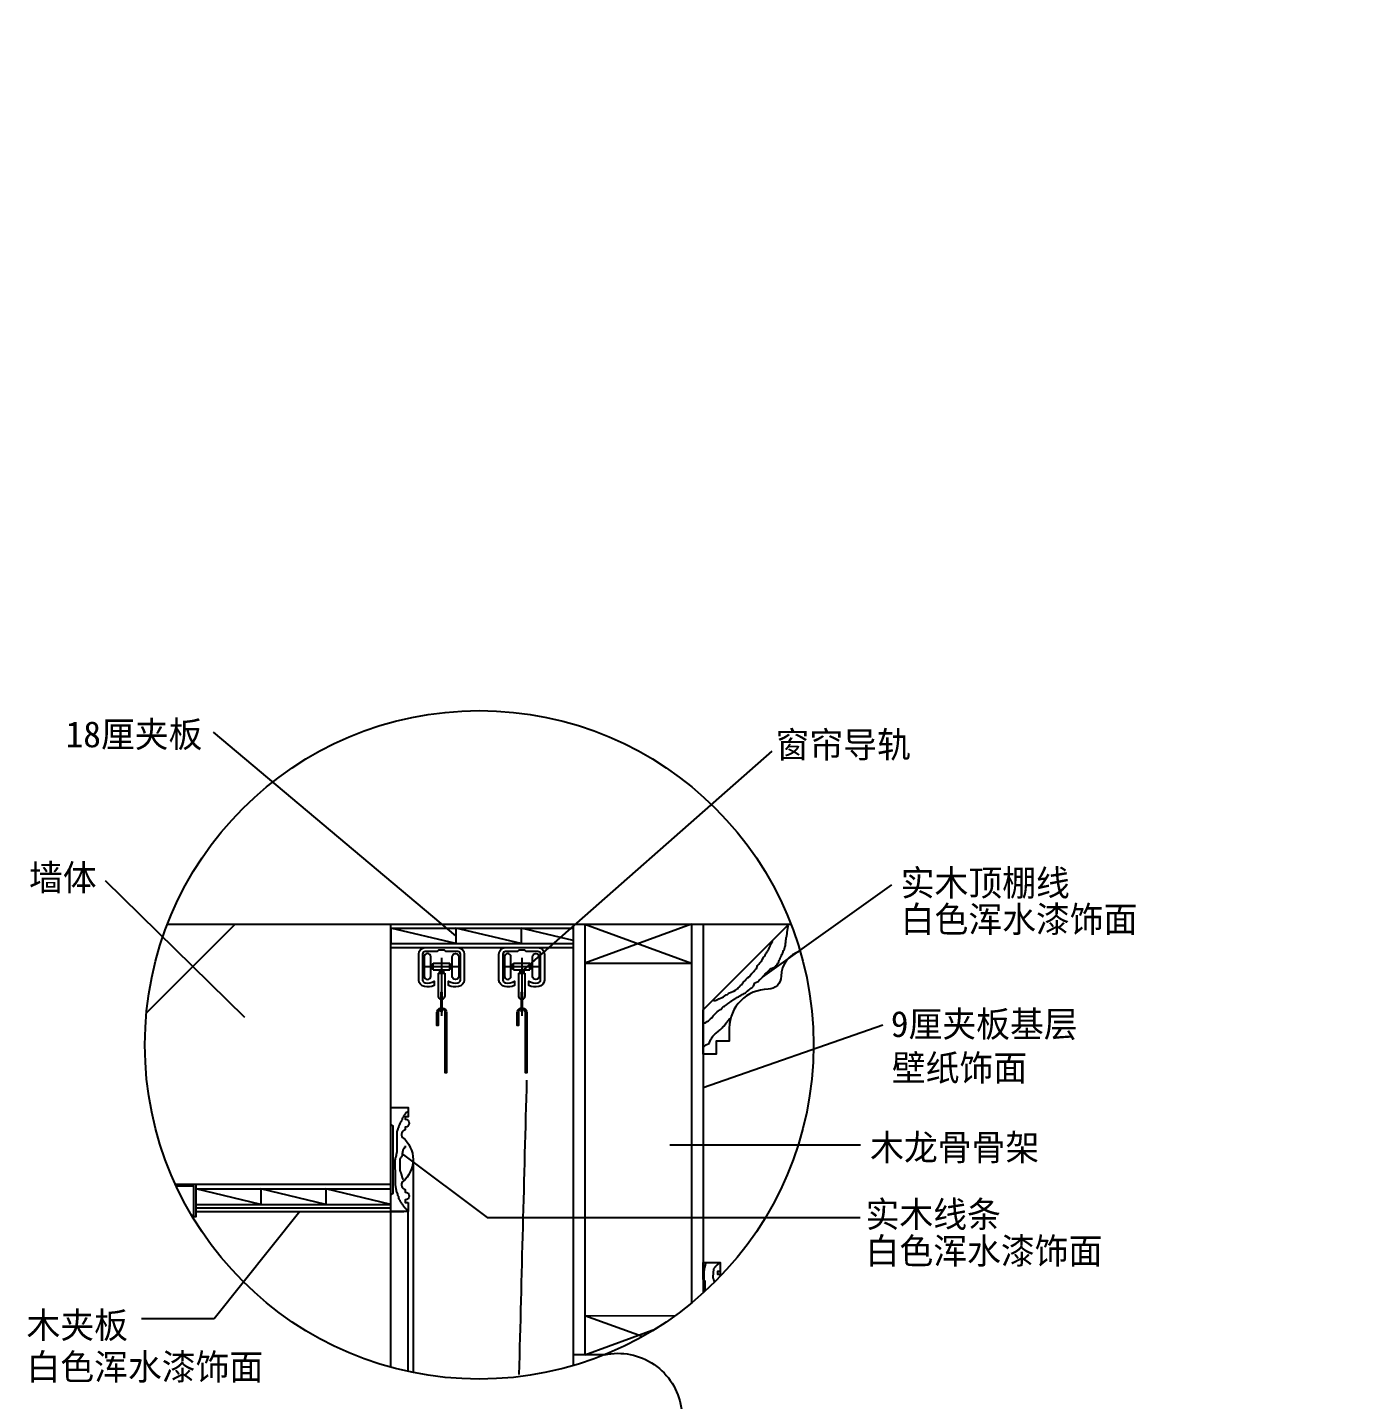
# Model space of a CAD drawing. Header units: metres. Extents: x 207 to 30221155, y -15107616 to 15108635.
# Drawn here: x 3618 to 7729, y 7285 to 11504 of the extents above; entities that cross this region are included whole.
import ezdxf

# ---------------------------------------------------------------- set-up
doc = ezdxf.new("R2010")
doc.units = ezdxf.units.M
for name, color, linetype in [('2', 2, 'Continuous'), ('3', 3, 'Continuous'), ('4', 4, 'Continuous'), ('7', 7, 'Continuous'), ('BH', 3, 'Continuous'), ('DIM', 3, 'Continuous'), ('TEXT', 3, 'Continuous')]:
    doc.layers.add(name, color=color, linetype=linetype)
doc.dimstyles.get("Standard").update_dxf_attribs({"dimtxt": 2.5, "dimasz": 2.5, "dimexe": 1.25, "dimexo": 0.625, "dimtad": 1, "dimcen": 2.5, "dimazin": 3, "dimtfac": 1, "dimtmove": 0, "dimatfit": 3})

# ---------------------------------------------------------------- blocks, each defined once
blk = doc.blocks.new('窗帘-剖')
at = {"layer": '3'}
for p, q in [((0, -7.92), (0, -52.37)), ((-14.23, -14.61), (14.23, -14.61)), ((-8.3, -13.11), (-6.3, -13.11)), ((-8.3, -16.11), (-6.3, -16.11)), ((-6.3, -17.11), (-6.3, -12.11)), ((-6.3, -12.11), (6.3, -12.11)), ((-6.3, -17.11), (6.3, -17.11)), ((-2.5, -19.61), (-2.5, -37.61)), ((-2.5, -19.61), (2.5, -19.61)), ((-1.5, -17.11), (-1.5, -19.61)), ((1.5, -17.11), (1.5, -19.61)), ((2.5, -19.61), (2.5, -37.61)), ((6.3, -17.11), (6.3, -12.11)), ((6.3, -13.11), (8.3, -13.11)), ((6.3, -16.11), (8.3, -16.11))]:
    blk.add_line(p, q, dxfattribs=at)
for points in [[(-8.3, -22.12), (-8.3, -7.11, 1), (-13.3, -7.11), (-13.3, -22.12, 1)], [(8.3, -22.12), (8.3, -7.11, -1), (13.3, -7.11), (13.3, -22.12, -1)]]:
    blk.add_lwpolyline(points, format="xyb", close=True, dxfattribs=at)
blk.add_lwpolyline([(-0.5, -49.47), (0.5, -49.47), (0.5, -34.47), (-0.5, -34.47)], close=True, dxfattribs=at)
for points in [[(-0.5, -47.48, 0.34), (-2.58, -50.16), (-2.58, -59.89), (-3.58, -59.89), (-3.58, -50.16, -0.36), (-0.5, -46.45)], [(0.5, -46.4, -0.39), (3.95, -50.16), (3.95, -96.31), (2.95, -96.31), (2.95, -50.16, 0.38), (0.5, -47.41)]]:
    blk.add_lwpolyline(points, format="xyb", dxfattribs=at)
for centre, start, end in [((-0.5, -37.61), 180, 270), ((0.5, -37.61), 270, 0)]:
    blk.add_arc(centre, 2, start, end, dxfattribs=at)
at = {"layer": '7'}
blk.add_lwpolyline([(-12.5, 0), (12.5, 0, -0.41), (17.5, -5), (17.5, -25, -0.35), (13.04, -29.95, -0.17), (5.51, -29.26), (5.51, -25.89, 0.21), (12.5, -27, 0.41), (14.5, -25), (14.5, -5, 0.41), (12.5, -3), (3.6, -3), (2.33, -2), (-2.33, -2), (-3.6, -3), (-12.5, -3, 0.41), (-14.5, -5), (-14.5, -25, 0.41), (-12.5, -27, 0.21), (-5.51, -25.89), (-5.51, -29.26, -0.17), (-13.04, -29.95, -0.35), (-17.5, -25), (-17.5, -5, -0.41)], format="xyb", close=True, dxfattribs=at)
blk = doc.blocks.new('BH1')
at = {"layer": 'BH'}
for p, q in [((3, 0), (3, 100)), ((15, 0), (15, 100))]:
    blk.add_line(p, q, dxfattribs=at)
blk.add_lwpolyline([(15, 100), (3, 50), (15, 50), (3, 0), (15, 0)], dxfattribs=at)
blk = doc.blocks.new('MX23')
at = {"layer": '4'}
blk.add_lwpolyline([(13.17, 7), (13.17, 0), (0, 0), (0, 13.24), (1.65, 14.33), (1.65, 65.67), (0, 66.76), (0, 80), (13.17, 80), (13.17, 73), (11.06, 73), (11.06, 71, -0.98), (11.06, 65), (11.06, 63, 0.58), (9.01, 57, -0.47), (9.01, 23, 0.58), (11.06, 17), (11.06, 15, -0.98), (11.06, 9), (11.06, 7)], format="xyb", close=True, dxfattribs=at)

msp = doc.modelspace()

# ---------------------------------------------------------------- hatches: boundary and pattern name
at = {"layer": 'BH'}
h = msp.add_hatch(dxfattribs=at)
h.set_pattern_fill('ANSI31', scale=500)
h.paths.add_polyline_path([(4048.59, 8746.79, 0.09), (3979.23, 8375.64, 0.11), (4072.98, 7946.79), (4135.64, 7946.79), (4735.64, 7946.79), (4735.64, 8746.79)])

# ---------------------------------------------------------------- linework, layer by layer
at = {"layer": '2'}
for p, q in [((4048.59, 8746.79), (5965.32, 8746.79)), ((4735.64, 7946.79), (4735.64, 8746.79)), ((4072.98, 7946.79), (4735.64, 7946.79))]:
    msp.add_line(p, q, dxfattribs=at)
at = {"layer": '3'}
for p, q in [((5331.64, 8746.79), (5659.66, 8626.3)), ((5659.66, 8746.3), (5331.64, 8626.79)), ((4788.32, 7371.44), (4788.32, 7862.79)), ((5508.24, 7478.46), (5331.64, 7542.79)), ((5331.64, 7422.79), (5549.64, 7502.88))]:
    msp.add_line(p, q, dxfattribs=at)
msp.add_lwpolyline([(4122.4, 7852.39), (4130.04, 7852.39), (4130.04, 7941.19), (4075.57, 7941.19)], dxfattribs=at)
at = {"layer": '4'}
for p, q in [((5295.64, 8746.79), (5295.64, 7389.29)), ((5331.64, 8746.79), (5331.64, 7422.79)), ((5659.66, 8746.3), (5659.66, 7581.79)), ((5695.64, 8746.79), (5695.64, 7612.8)), ((4735.64, 8674.79), (5295.64, 8674.79)), ((4735.64, 7862.79), (4735.64, 7946.79)), ((4135.64, 7862.79), (4775.64, 7862.79)), ((5392.06, 7422.79), (5295.64, 7422.79))]:
    msp.add_line(p, q, dxfattribs=at)
for points in [[(5993.49, 8663.67, 0.33), (5935.64, 8586.79, -0.41), (5895.64, 8546.79, 0.41), (5775.64, 8426.79), (5775.64, 8386.79), (5735.64, 8386.79), (5735.64, 8346.79), (5695.64, 8346.79), (5695.64, 8483.36), (5959.08, 8746.79), (5965.32, 8746.79)], [(5702.23, 7618.8), (5702.23, 7649.49), (5695.64, 7653.82), (5695.64, 7706.79), (5748.32, 7706.79), (5748.32, 7678.79), (5739.9, 7678.79), (5739.9, 7670.79, -0.25), (5749.74, 7665.36, -0.25)]]:
    msp.add_lwpolyline(points, format="xyb", dxfattribs=at)
at = {"layer": '7'}
for p, q in [((5331.64, 8626.79), (5659.66, 8626.3)), ((4803.95, 8022.79), (4803.95, 7368.16)), ((4135.64, 7874.79), (4735.64, 7874.79)), ((4735.64, 7384.37), (4735.64, 7862.79)), ((5331.64, 7542.79), (5609.69, 7543.22))]:
    msp.add_line(p, q, dxfattribs=at)
msp.add_lwpolyline([(4072.98, 7946.79), (4135.64, 7946.79), (4135.64, 7846.79), (4125.74, 7846.79)], dxfattribs=at)
for centre, radius, start, end in [((15113030.16, 509.5), 15108125.33, 179.97, 179.97), ((310176.23, -146.03), 305139.34, 178.42, 178.59)]:
    msp.add_arc(centre, radius, start, end, dxfattribs=at)
at = {"layer": 'BH'}
for p, q in [((5135.64, 8734.79), (5295.64, 8734.79)), ((5955.64, 8736.79), (5956.68, 8737.84)), ((5955.64, 8731.56), (5955.64, 8736.79)), ((5956.68, 8737.84), (5956.68, 8742.02)), ((5907.51, 8690.79), (5908.56, 8692.88)), ((5908.56, 8692.88), (5908.56, 8693.92)), ((5908.56, 8693.92), (5909.61, 8693.92)), ((5949.36, 8697.06), (5950.41, 8699.15)), ((5949.36, 8690.79), (5949.36, 8697.06)), ((5950.41, 8704.38), (5951.45, 8706.47)), ((5950.41, 8699.15), (5950.41, 8704.38)), ((5951.45, 8707.52), (5952.5, 8708.56)), ((5951.45, 8706.47), (5951.45, 8707.52)), ((5952.5, 8713.79), (5953.55, 8714.83)), ((5952.5, 8708.56), (5952.5, 8713.79)), ((5953.55, 8724.24), (5954.59, 8725.29)), ((5953.55, 8714.83), (5953.55, 8724.24)), ((5954.59, 8730.52), (5955.64, 8731.56)), ((5954.59, 8725.29), (5954.59, 8730.52)), ((5135.64, 8686.79), (5295.64, 8686.79)), ((5884.5, 8647.92), (5886.59, 8651.06)), ((5886.59, 8651.06), (5888.68, 8655.24)), ((5888.68, 8655.24), (5890.78, 8657.33)), ((5890.78, 8657.33), (5891.82, 8660.47)), ((5891.82, 8660.47), (5892.87, 8662.56)), ((5892.87, 8662.56), (5893.91, 8664.65)), ((5893.91, 8664.65), (5894.96, 8665.69)), ((5894.96, 8665.69), (5897.05, 8669.88)), ((5897.05, 8669.88), (5898.1, 8673.01)), ((5898.1, 8673.01), (5899.14, 8675.1)), ((5899.14, 8675.1), (5900.19, 8677.2)), ((5900.19, 8677.2), (5901.24, 8679.29)), ((5901.24, 8680.33), (5902.28, 8681.38)), ((5901.24, 8679.29), (5901.24, 8680.33)), ((5902.28, 8683.47), (5904.38, 8685.56)), ((5902.28, 8681.38), (5902.28, 8683.47)), ((5904.38, 8685.56), (5906.47, 8689.74)), ((5906.47, 8689.74), (5907.51, 8690.79)), ((5935.76, 8646.88), (5936.81, 8648.97)), ((5936.81, 8651.06), (5937.85, 8653.15)), ((5936.81, 8648.97), (5936.81, 8651.06)), ((5937.85, 8653.15), (5939.95, 8656.29)), ((5939.95, 8656.29), (5940.99, 8658.38)), ((5940.99, 8658.38), (5942.04, 8661.51)), ((5942.04, 8662.56), (5943.08, 8665.69)), ((5942.04, 8661.51), (5942.04, 8662.56)), ((5943.08, 8665.69), (5945.18, 8669.88)), ((5945.18, 8671.97), (5946.22, 8674.06)), ((5945.18, 8669.88), (5945.18, 8671.97)), ((5946.22, 8676.15), (5947.27, 8678.24)), ((5946.22, 8674.06), (5946.22, 8676.15)), ((5947.27, 8678.24), (5948.31, 8681.38)), ((5948.31, 8687.65), (5949.36, 8690.79)), ((5948.31, 8681.38), (5948.31, 8687.65)), ((5853.11, 8604.01), (5856.25, 8607.15)), ((5856.25, 8607.15), (5859.39, 8609.24)), ((5859.39, 8609.24), (5862.53, 8619.69)), ((5862.53, 8619.69), (5866.71, 8623.87)), ((5866.71, 8623.87), (5869.85, 8628.06)), ((5869.85, 8628.06), (5874.04, 8632.24)), ((5874.04, 8632.24), (5876.13, 8635.37)), ((5876.13, 8635.37), (5877.18, 8637.47)), ((5877.18, 8637.47), (5881.36, 8643.74)), ((5881.36, 8643.74), (5882.41, 8645.83)), ((5882.41, 8645.83), (5884.5, 8647.92)), ((5897.05, 8604.01), (5900.19, 8607.15)), ((5900.19, 8607.15), (5904.38, 8610.28)), ((5904.38, 8610.28), (5914.84, 8614.46)), ((5914.84, 8614.46), (5919.02, 8618.65)), ((5919.02, 8618.65), (5922.16, 8620.74)), ((5922.16, 8620.74), (5925.3, 8627.01)), ((5925.3, 8627.01), (5927.39, 8628.06)), ((5927.39, 8628.06), (5928.44, 8631.19)), ((5928.44, 8633.28), (5929.48, 8635.37)), ((5928.44, 8631.19), (5928.44, 8633.28)), ((5929.48, 8635.37), (5931.58, 8637.47)), ((5931.58, 8639.56), (5932.62, 8641.65)), ((5931.58, 8637.47), (5931.58, 8639.56)), ((5932.62, 8641.65), (5933.67, 8644.78)), ((5933.67, 8644.78), (5935.76, 8646.88)), ((5815.45, 8563.23), (5819.64, 8569.51)), ((5819.64, 8569.51), (5822.77, 8571.6)), ((5822.77, 8571.6), (5824.87, 8573.69)), ((5824.87, 8573.69), (5826.96, 8576.82)), ((5826.96, 8576.82), (5830.1, 8579.96)), ((5830.1, 8579.96), (5833.24, 8582.05)), ((5833.24, 8582.05), (5835.33, 8585.19)), ((5835.33, 8585.19), (5838.47, 8586.23)), ((5838.47, 8586.23), (5840.56, 8589.37)), ((5840.56, 8589.37), (5842.65, 8590.42)), ((5842.65, 8590.42), (5843.7, 8593.55)), ((5843.7, 8593.55), (5848.93, 8598.78)), ((5848.93, 8598.78), (5851.02, 8600.87)), ((5849.97, 8555.91), (5854.16, 8566.37)), ((5851.02, 8600.87), (5853.11, 8604.01)), ((5854.16, 8566.37), (5864.62, 8570.55)), ((5864.62, 8570.55), (5867.76, 8574.73)), ((5867.76, 8574.73), (5870.9, 8576.82)), ((5870.9, 8576.82), (5884.5, 8590.42)), ((5884.5, 8590.42), (5886.59, 8593.55)), ((5886.59, 8593.55), (5889.73, 8595.64)), ((5889.73, 8595.64), (5892.87, 8598.78)), ((5892.87, 8598.78), (5894.96, 8601.92)), ((5894.96, 8601.92), (5897.05, 8604.01)), ((5753.73, 8521.41), (5757.91, 8523.5)), ((5757.91, 8523.5), (5766.28, 8529.78)), ((5766.28, 8529.78), (5770.47, 8530.82)), ((5770.47, 8530.82), (5773.6, 8533.96)), ((5773.6, 8533.96), (5776.74, 8536.05)), ((5776.74, 8536.05), (5787.2, 8539.19)), ((5787.2, 8539.19), (5790.34, 8540.23)), ((5790.34, 8540.23), (5794.53, 8543.37)), ((5794.53, 8543.37), (5800.81, 8547.55)), ((5797.67, 8521.41), (5800.81, 8522.46)), ((5800.81, 8547.55), (5802.9, 8550.69)), ((5800.81, 8522.46), (5803.94, 8523.5)), ((5802.9, 8550.69), (5806.04, 8552.78)), ((5803.94, 8523.5), (5806.04, 8525.59)), ((5806.04, 8552.78), (5809.17, 8555.91)), ((5806.04, 8525.59), (5812.31, 8528.73)), ((5809.17, 8555.91), (5810.22, 8558.01)), ((5810.22, 8558.01), (5813.36, 8560.1)), ((5812.31, 8528.73), (5815.45, 8530.82)), ((5813.36, 8560.1), (5815.45, 8563.23)), ((5815.45, 8530.82), (5818.59, 8531.87)), ((5818.59, 8531.87), (5821.73, 8533.96)), ((5821.73, 8533.96), (5825.91, 8536.05)), ((5825.91, 8536.05), (5828.01, 8538.14)), ((5828.01, 8538.14), (5830.1, 8539.19)), ((5830.1, 8539.19), (5832.19, 8541.28)), ((5832.19, 8541.28), (5834.28, 8542.32)), ((5834.28, 8542.32), (5837.42, 8544.41)), ((5837.42, 8544.41), (5840.56, 8547.55)), ((5840.56, 8547.55), (5842.65, 8549.64)), ((5842.65, 8549.64), (5844.74, 8550.69)), ((5844.74, 8550.69), (5846.84, 8552.78)), ((5846.84, 8552.78), (5849.97, 8555.91)), ((5727.57, 8512), (5732.8, 8512)), ((5732.8, 8512), (5735.94, 8513.05)), ((5735.94, 8513.05), (5738.03, 8514.09)), ((5738.03, 8514.09), (5741.17, 8515.14)), ((5739.08, 8477.5), (5742.22, 8480.64)), ((5741.17, 8515.14), (5743.27, 8517.23)), ((5742.22, 8480.64), (5745.36, 8482.73)), ((5743.27, 8517.23), (5753.73, 8521.41)), ((5745.36, 8482.73), (5747.45, 8484.82)), ((5747.45, 8484.82), (5750.59, 8485.86)), ((5750.59, 8485.86), (5753.73, 8489)), ((5753.73, 8489), (5755.82, 8491.09)), ((5755.82, 8491.09), (5758.96, 8493.18)), ((5758.96, 8493.18), (5761.05, 8494.23)), ((5761.05, 8494.23), (5767.33, 8498.41)), ((5767.33, 8498.41), (5769.42, 8500.5)), ((5769.42, 8500.5), (5775.7, 8504.68)), ((5775.7, 8504.68), (5777.79, 8506.77)), ((5777.79, 8506.77), (5779.88, 8508.87)), ((5779.88, 8508.87), (5784.07, 8510.96)), ((5784.07, 8510.96), (5787.2, 8513.05)), ((5787.2, 8513.05), (5789.3, 8515.14)), ((5789.3, 8515.14), (5795.57, 8519.32)), ((5795.57, 8519.32), (5797.67, 8521.41)), ((5699.33, 8443), (5701.42, 8443)), ((5701.42, 8443), (5703.51, 8444.04)), ((5703.51, 8444.04), (5707.7, 8447.18)), ((5707.7, 8447.18), (5711.88, 8449.27)), ((5711.88, 8449.27), (5718.16, 8455.54)), ((5718.16, 8455.54), (5722.34, 8458.68)), ((5722.34, 8458.68), (5724.43, 8461.82)), ((5724.43, 8461.82), (5726.53, 8464.95)), ((5726.53, 8464.95), (5736.99, 8475.41)), ((5736.99, 8475.41), (5739.08, 8477.5)), ((5762.1, 8436.72), (5764.19, 8439.86)), ((5764.19, 8439.86), (5766.28, 8440.91)), ((5766.28, 8440.91), (5767.33, 8443)), ((5767.33, 8443), (5768.37, 8444.04)), ((5768.37, 8444.04), (5769.42, 8446.13)), ((5769.42, 8446.13), (5771.51, 8447.18)), ((5771.51, 8449.27), (5772.56, 8450.32)), ((5771.51, 8447.18), (5771.51, 8449.27)), ((5772.56, 8450.32), (5774.65, 8451.36)), ((5774.65, 8452.41), (5775.7, 8453.45)), ((5774.65, 8451.36), (5774.65, 8452.41)), ((5775.7, 8453.45), (5776.74, 8455.54)), ((5776.74, 8455.54), (5777.79, 8456.59)), ((5777.79, 8456.59), (5778.84, 8456.59)), ((5778.84, 8456.59), (5778.84, 8457.63)), ((5718.16, 8390.72), (5722.34, 8396.99)), ((5722.34, 8396.99), (5723.39, 8399.08)), ((5723.39, 8399.08), (5725.48, 8402.22)), ((5725.48, 8402.22), (5728.62, 8405.36)), ((5728.62, 8405.36), (5732.8, 8409.54)), ((5732.8, 8409.54), (5735.94, 8411.63)), ((5735.94, 8411.63), (5742.22, 8417.9)), ((5742.22, 8417.9), (5744.31, 8420)), ((5744.31, 8420), (5747.45, 8422.09)), ((5747.45, 8422.09), (5750.59, 8425.22)), ((5750.59, 8425.22), (5753.73, 8428.36)), ((5753.73, 8428.36), (5755.82, 8431.5)), ((5755.82, 8431.5), (5757.91, 8433.59)), ((5757.91, 8433.59), (5760, 8434.63)), ((5760, 8434.63), (5762.1, 8436.72)), ((5697.23, 8369.81), (5697.23, 8370.86)), ((5697.23, 8370.86), (5698.28, 8370.86)), ((5698.28, 8370.86), (5703.51, 8376.08)), ((5703.51, 8376.08), (5713.97, 8380.27)), ((5713.97, 8380.27), (5718.16, 8390.72)), ((4768.18, 8143.13), (4767.37, 8141.52)), ((4769.79, 8145.54), (4768.18, 8143.13)), ((4770.59, 8147.15), (4769.79, 8145.54)), ((4771.4, 8151.18), (4770.59, 8148.76)), ((4770.59, 8148.76), (4770.59, 8147.15)), ((4772.2, 8151.98), (4771.4, 8151.18)), ((4773.01, 8152.78), (4772.2, 8151.98)), ((4773.82, 8154.39), (4773.01, 8152.78)), ((4774.62, 8157.61), (4773.82, 8156)), ((4773.82, 8156), (4773.82, 8154.39)), ((4776.23, 8159.22), (4774.62, 8157.61)), ((4777.04, 8160.83), (4776.23, 8159.22)), ((4777.84, 8162.44), (4777.04, 8160.83)), ((4779.45, 8164.05), (4777.84, 8162.44)), ((4780.26, 8165.66), (4779.45, 8164.05)), ((4781.87, 8167.27), (4780.26, 8165.66)), ((4782.67, 8168.08), (4781.87, 8167.27)), ((4784.29, 8168.08), (4782.67, 8168.08)), ((4785.9, 8168.88), (4784.29, 8168.08)), ((4788.31, 8168.88), (4785.9, 8168.88)), ((4754.49, 8110.93), (4753.68, 8109.32)), ((4753.68, 8109.32), (4753.68, 8045.73)), ((4755.29, 8114.15), (4754.49, 8110.93)), ((4756.9, 8117.37), (4755.29, 8114.15)), ((4758.51, 8120.59), (4756.9, 8117.37)), ((4759.32, 8123), (4758.51, 8120.59)), ((4760.12, 8126.22), (4759.32, 8123)), ((4760.93, 8128.64), (4760.12, 8126.22)), ((4761.73, 8130.25), (4760.93, 8128.64)), ((4763.34, 8133.47), (4761.73, 8130.25)), ((4764.15, 8135.88), (4763.34, 8133.47)), ((4764.96, 8137.49), (4764.15, 8135.88)), ((4766.57, 8139.1), (4764.96, 8137.49)), ((4767.37, 8141.52), (4766.57, 8139.1)), ((4777.04, 8058.61), (4776.23, 8058.61)), ((4776.23, 8058.61), (4776.23, 8056.2)), ((4782.67, 8061.83), (4777.04, 8061.83)), ((4777.04, 8061.83), (4777.04, 8058.61)), ((4748.04, 8019.17), (4747.24, 8015.95)), ((4748.85, 8024), (4748.04, 8021.58)), ((4748.04, 8021.58), (4748.04, 8019.17)), ((4749.65, 8028.83), (4748.85, 8027.22)), ((4748.85, 8027.22), (4748.85, 8024)), ((4750.46, 8030.44), (4749.65, 8028.83)), ((4751.26, 8035.27), (4750.46, 8032.85)), ((4750.46, 8032.85), (4750.46, 8030.44)), ((4752.07, 8037.68), (4751.26, 8035.27)), ((4752.87, 8041.71), (4752.07, 8039.29)), ((4752.07, 8039.29), (4752.07, 8037.68)), ((4753.68, 8045.73), (4752.87, 8043.32)), ((4752.87, 8043.32), (4752.87, 8041.71)), ((4764.96, 8026.41), (4763.34, 8026.41)), ((4763.34, 8026.41), (4763.34, 7987.78)), ((4767.37, 8029.63), (4764.96, 8029.63)), ((4764.96, 8029.63), (4764.96, 8026.41)), ((4768.18, 8031.24), (4767.37, 8031.24)), ((4767.37, 8031.24), (4767.37, 8029.63)), ((4768.98, 8032.85), (4768.18, 8032.85)), ((4768.18, 8032.85), (4768.18, 8031.24)), ((4769.79, 8034.46), (4768.98, 8034.46)), ((4768.98, 8034.46), (4768.98, 8032.85)), ((4770.59, 8036.88), (4769.79, 8036.88)), ((4769.79, 8036.88), (4769.79, 8034.46)), ((4771.4, 8044.12), (4770.59, 8044.12)), ((4770.59, 8044.12), (4770.59, 8036.88)), ((4772.2, 8048.95), (4771.4, 8048.95)), ((4771.4, 8048.95), (4771.4, 8044.12)), ((4773.01, 8052.98), (4772.2, 8052.98)), ((4772.2, 8052.98), (4772.2, 8048.95)), ((4776.23, 8056.2), (4773.01, 8056.2)), ((4773.01, 8056.2), (4773.01, 8052.98)), ((4747.24, 8015.95), (4747.24, 7995.02)), ((4747.24, 7995.02), (4748.04, 7994.22)), ((4748.04, 7994.22), (4748.04, 7992.61)), ((4748.04, 7992.61), (4748.85, 7991.8)), ((4748.85, 7991.8), (4748.85, 7943.51)), ((4763.34, 7987.78), (4764.15, 7987.78)), ((4764.15, 7987.78), (4764.15, 7985.36)), ((4764.15, 7985.36), (4764.96, 7985.36)), ((4764.96, 7985.36), (4764.96, 7982.95)), ((4764.96, 7982.95), (4765.76, 7982.95)), ((4765.76, 7982.95), (4765.76, 7979.73)), ((4765.76, 7979.73), (4766.57, 7979.73)), ((4766.57, 7979.73), (4766.57, 7978.12)), ((4766.57, 7978.12), (4767.37, 7978.12)), ((4767.37, 7978.12), (4767.37, 7977.31)), ((4767.37, 7977.31), (4768.18, 7977.31)), ((4768.18, 7977.31), (4768.18, 7972.48)), ((4135.64, 7932.83), (4735.64, 7932.83)), ((4748.85, 7943.51), (4749.65, 7941.9)), ((4749.65, 7941.9), (4749.65, 7938.68)), ((4749.65, 7938.68), (4750.46, 7935.46)), ((4750.46, 7935.46), (4750.46, 7932.24)), ((4750.46, 7932.24), (4751.26, 7929.82)), ((4768.18, 7972.48), (4768.98, 7972.48)), ((4768.98, 7972.48), (4768.98, 7969.26)), ((4768.98, 7969.26), (4769.79, 7969.26)), ((4769.79, 7969.26), (4769.79, 7966.85)), ((4769.79, 7966.85), (4770.59, 7966.85)), ((4770.59, 7966.85), (4770.59, 7965.24)), ((4770.59, 7965.24), (4771.4, 7965.24)), ((4771.4, 7965.24), (4771.4, 7963.63)), ((4771.4, 7963.63), (4772.2, 7963.63)), ((4772.2, 7963.63), (4772.2, 7962.02)), ((4751.26, 7929.82), (4752.07, 7927.41)), ((4752.07, 7927.41), (4752.07, 7925.8)), ((4752.07, 7925.8), (4752.87, 7923.39)), ((4752.87, 7923.39), (4753.68, 7920.97)), ((4753.68, 7920.97), (4754.49, 7919.36)), ((4754.49, 7919.36), (4755.29, 7916.14)), ((4755.29, 7916.14), (4756.1, 7913.73)), ((4756.1, 7913.73), (4756.9, 7911.31)), ((4756.9, 7911.31), (4758.51, 7908.9)), ((4758.51, 7908.9), (4759.32, 7906.48)), ((4759.32, 7906.48), (4759.32, 7904.07)), ((4759.32, 7904.07), (4760.12, 7901.65)), ((4760.12, 7901.65), (4760.93, 7900.04)), ((4760.93, 7900.04), (4762.54, 7897.63)), ((4762.54, 7897.63), (4763.34, 7896.02)), ((4763.34, 7896.02), (4764.15, 7893.6)), ((4764.15, 7893.6), (4765.76, 7891.99)), ((4765.76, 7891.99), (4766.57, 7891.19)), ((4766.57, 7891.19), (4766.57, 7889.58)), ((4766.57, 7889.58), (4768.18, 7887.97)), ((4135.64, 7884.83), (4735.64, 7884.83)), ((4768.18, 7887.97), (4768.98, 7887.16)), ((4768.98, 7887.16), (4769.79, 7885.55)), ((4769.79, 7885.55), (4771.4, 7883.94)), ((4771.4, 7883.94), (4772.2, 7883.14)), ((4772.2, 7883.14), (4772.2, 7882.33)), ((4772.2, 7882.33), (4773.01, 7880.72)), ((4773.01, 7880.72), (4773.82, 7879.92)), ((4773.82, 7879.92), (4774.62, 7879.11)), ((4774.62, 7879.11), (4775.43, 7878.31)), ((4775.43, 7878.31), (4776.23, 7877.51)), ((4776.23, 7877.51), (4776.23, 7876.7)), ((4776.23, 7876.7), (4777.04, 7875.9)), ((4777.04, 7875.9), (4777.84, 7875.09)), ((4777.84, 7875.09), (4778.65, 7874.29)), ((4778.65, 7874.29), (4779.45, 7874.29)), ((4779.45, 7874.29), (4779.45, 7873.48)), ((4779.45, 7873.48), (4780.26, 7872.68)), ((4780.26, 7872.68), (4781.06, 7872.68)), ((4781.06, 7872.68), (4781.06, 7871.87)), ((4781.06, 7871.87), (4781.87, 7871.87)), ((4781.87, 7871.87), (4781.87, 7871.07)), ((4781.87, 7871.07), (4782.67, 7871.07)), ((4782.67, 7871.07), (4782.67, 7869.46)), ((4782.67, 7869.46), (4784.29, 7869.46)), ((4784.29, 7869.46), (4784.29, 7868.65)), ((4784.29, 7868.65), (4785.09, 7868.65)), ((4785.09, 7868.65), (4785.9, 7867.85)), ((5698.45, 7684.33), (5698.12, 7681.03)), ((5698.12, 7681.03), (5698.12, 7652)), ((5698.78, 7685.98), (5698.45, 7685.32)), ((5698.45, 7685.32), (5698.45, 7684.33)), ((5699.11, 7686.64), (5698.78, 7685.98)), ((5699.44, 7688.95), (5699.11, 7687.63)), ((5699.11, 7687.63), (5699.11, 7686.64)), ((5699.77, 7689.94), (5699.44, 7688.95)), ((5700.43, 7692.25), (5699.77, 7691.26)), ((5699.77, 7691.26), (5699.77, 7689.94)), ((5700.76, 7693.24), (5700.43, 7692.25)), ((5701.09, 7694.56), (5700.76, 7693.24)), ((5701.42, 7696.54), (5701.09, 7695.88)), ((5701.09, 7695.88), (5701.09, 7694.56)), ((5701.75, 7697.2), (5701.42, 7696.54)), ((5702.08, 7699.18), (5701.75, 7698.52)), ((5701.75, 7698.52), (5701.75, 7697.2)), ((5702.41, 7700.83), (5702.08, 7700.17)), ((5702.08, 7700.17), (5702.08, 7699.18)), ((5703.07, 7701.82), (5702.41, 7700.83)), ((5703.4, 7703.14), (5703.07, 7702.15)), ((5703.07, 7702.15), (5703.07, 7701.82)), ((5703.73, 7703.8), (5703.4, 7703.14)), ((5704.39, 7704.79), (5703.73, 7703.8)), ((5704.72, 7705.78), (5704.39, 7704.79)), ((5726.51, 7679.71), (5726.18, 7678.4)), ((5726.84, 7681.03), (5726.51, 7679.71)), ((5727.17, 7683.34), (5726.84, 7682.02)), ((5726.84, 7682.02), (5726.84, 7681.03)), ((5727.83, 7686.64), (5727.17, 7683.34)), ((5728.16, 7687.96), (5727.83, 7686.64)), ((5729.15, 7688.95), (5728.16, 7687.96)), ((5729.48, 7689.94), (5729.15, 7688.95)), ((5730.14, 7690.27), (5729.48, 7689.94)), ((5730.8, 7691.26), (5730.14, 7690.27)), ((5731.46, 7691.92), (5730.8, 7691.26)), ((5732.12, 7692.58), (5731.46, 7691.92)), ((5732.78, 7693.24), (5732.12, 7692.58)), ((5733.44, 7694.23), (5732.78, 7693.24)), ((5734.43, 7694.89), (5733.44, 7694.23)), ((5735.42, 7695.88), (5734.43, 7694.89)), ((5736.41, 7696.54), (5735.42, 7695.88)), ((5737.07, 7697.2), (5736.41, 7696.54)), ((5738.06, 7697.86), (5737.07, 7697.2)), ((5738.72, 7698.85), (5738.06, 7697.86)), ((5739.71, 7699.51), (5738.72, 7698.85)), ((5740.7, 7700.17), (5739.71, 7699.51)), ((5741.69, 7700.83), (5740.7, 7700.17)), ((5743.01, 7701.82), (5741.69, 7700.83)), ((5744, 7702.48), (5743.01, 7701.82)), ((5744.99, 7703.14), (5744, 7702.48)), ((5747.3, 7703.14), (5744.99, 7703.14)), ((5748.32, 7678.79), (5748.32, 7667.14)), ((5725.85, 7668.5), (5725.52, 7667.51)), ((5725.52, 7667.51), (5725.52, 7658.6)), ((5725.52, 7658.6), (5725.85, 7657.94)), ((5726.18, 7677.08), (5725.85, 7676.09)), ((5725.85, 7676.09), (5725.85, 7668.5)), ((5725.85, 7657.94), (5726.18, 7656.95)), ((5726.18, 7678.4), (5726.18, 7677.08)), ((5726.18, 7656.95), (5726.51, 7655.96)), ((5726.51, 7655.96), (5726.84, 7655.63)), ((5726.84, 7655.63), (5726.84, 7654.97)), ((5726.84, 7654.97), (5727.17, 7654.31)), ((5727.17, 7654.31), (5727.5, 7653.65)), ((5727.5, 7653.65), (5727.83, 7652.99)), ((5727.83, 7652.99), (5727.83, 7652.33)), ((5727.83, 7652.33), (5728.16, 7652)), ((5728.16, 7652), (5728.16, 7647.72))]:
    msp.add_line(p, q, dxfattribs=at)
for points in [[(5295.64, 8696.39), (5135.64, 8734.79), (5135.64, 8686.79)], [(4535.64, 7884.83), (4335.64, 7932.83), (4335.64, 7884.83), (4135.64, 7932.83), (4135.64, 7884.83)], [(4735.64, 7884.83), (4535.64, 7932.83), (4535.64, 7884.83)]]:
    msp.add_lwpolyline(points, dxfattribs=at)
at = {"layer": 'DIM'}
msp.add_lwpolyline([(5392.06, 7422.79, -0.43), (5628.01, 7261.06, 0.3), (5795.43, 7084.74, 1.27)], format="xyb", dxfattribs=at)
msp.add_circle((5006.96, 8375.64), 1027.72, dxfattribs=at)

# ---------------------------------------------------------------- block references
at = {"layer": '3', "xscale": 4, "yscale": 4, "zscale": 4, "rotation": 270}
msp.add_blockref('BH1', (4735.64, 8746.79), dxfattribs=at)
at = {"layer": '3', "xscale": 4, "yscale": 4, "zscale": 4}
for name, p in [('窗帘-剖', (4891.04, 8674.79)), ('窗帘-剖', (5137.72, 8674.79)), ('MX23', (4735.64, 7862.79))]:
    msp.add_blockref(name, p, dxfattribs=at)

# ---------------------------------------------------------------- texts
at = {"layer": 'TEXT'}
for s, p in [('18厘夹板', (3735.17, 9290.6)), ('窗帘导轨', (5918.22, 9258.73)), ('墙体', (3622.76, 8849.82)), ('实木顶棚线', (6302.86, 8833.76)), ('白色浑水漆饰面', (6302.86, 8721.76)), ('9厘夹板基层', (6272.54, 8399.83)), ('壁纸饰面', (6275.68, 8264.93)), ('木龙骨骨架', (6208.93, 8020.41)), ('实木线条', (6194.94, 7814.62)), ('白色浑水漆饰面', (6194.94, 7701.99)), ('木夹板', (3615.14, 7473.59)), ('白色浑水漆饰面', (3615.14, 7345.49))]:
    msp.add_text(s, height=80, dxfattribs=at).set_placement(p)

# ---------------------------------------------------------------- leaders
at = {"layer": 'DIM'}
for points in [[(4935.64, 8710.79), (4190.43, 9336.61)], [(5143.72, 8606.34), (5907.34, 9278.57)], [(4285.91, 8460.18), (3857.57, 8879.71)], [(5877.7, 8583.62), (6275.95, 8867.37)], [(5695.64, 8244.59), (6248, 8437.31)], [(5592.85, 8068.51), (6179.53, 8068.51)], [(4770.59, 8040.5), (5031.39, 7845), (6178.1, 7845)], [(4455.64, 7862.79), (4192.63, 7533.19), (3969.1, 7533.19)]]:
    msp.add_leader(points, dimstyle='Standard', dxfattribs=at)

doc.saveas('drawing.dxf')
